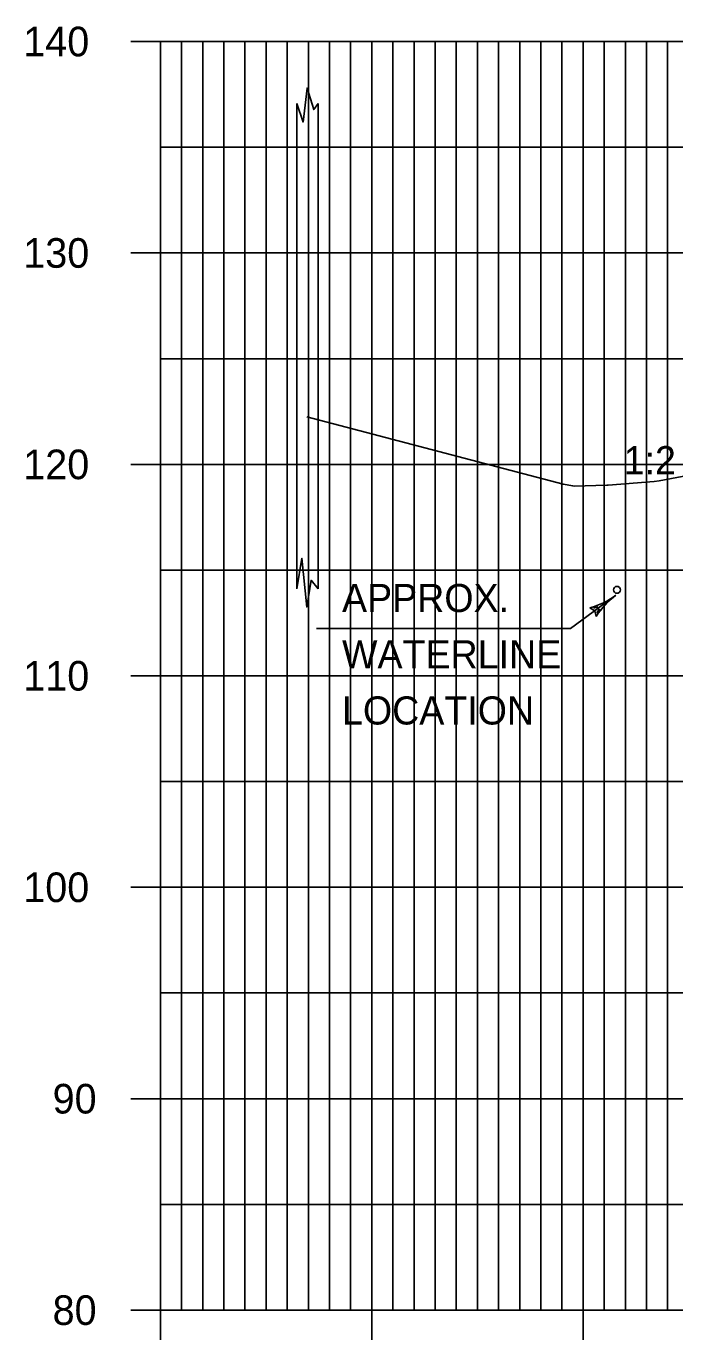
# Model space of a CAD drawing. Extents: x 1404462 to 1408550, y 556558 to 556768.
# Drawn here: x 1406113.7 to 1406144.4, y 556594.1 to 556656.2 of the extents above; entities that cross this region are included whole.
import ezdxf

# ---------------------------------------------------------------- set-up
doc = ezdxf.new("R2010")
doc.units = 0
for name, color, linetype in [('Default', 7, 'Continuous'), ('Level 31', 7, 'Continuous'), ('UP', 7, 'Continuous'), ('UW', 7, 'Continuous'), ('XAX_P', 7, 'Continuous'), ('XAXTIC_P', 7, 'Continuous'), ('XAXTXT_P_T', 7, 'Continuous'), ('XGL_P', 7, 'Continuous'), ('XSLOG', 7, 'Continuous')]:
    doc.layers.add(name, color=color, linetype=linetype)

# ---------------------------------------------------------------- blocks, each defined once
blk = doc.blocks.new('DIMARO')
at = {"layer": 'Default'}
for p, q in [((-1.032, 0.193), (-0.95, 0)), ((-1.032, -0.193), (-0.95, 0)), ((-0.934, 0.109), (-0.773, 0.041)), ((-0.934, -0.109), (-0.773, -0.041))]:
    blk.add_line(p, q, dxfattribs=at)
for centre, start, end in [((0, 2.855), 248.8091, 269.9962), ((0, -2.855), 90.0038, 111.1909)]:
    blk.add_arc(centre, 2.855, start, end, dxfattribs=at)

msp = doc.modelspace()

# ---------------------------------------------------------------- linework, layer by layer
at = {"layer": 'Level 31'}
for p, q in [((1406139.447, 556627.691), (1406141.595, 556629.261)), ((1406127.428, 556627.691), (1406139.447, 556627.691))]:
    msp.add_line(p, q, dxfattribs=at)
at = {"layer": 'UP'}
for p, q in [((1406126.498, 556629.561), (1406126.498, 556652.521)), ((1406127.498, 556629.561), (1406127.498, 556652.521))]:
    msp.add_line(p, q, dxfattribs=at)
for points in [[(1406126.498, 556652.521), (1406126.787, 556651.637), (1406126.978, 556653.249), (1406127.296, 556652.234), (1406127.498, 556652.521)], [(1406126.498, 556629.561), (1406126.736, 556631.008), (1406126.96, 556628.701), (1406127.164, 556629.972), (1406127.498, 556629.561)]]:
    msp.add_lwpolyline(points, dxfattribs=at)
at = {"layer": 'UW'}
msp.add_circle((1406141.638, 556629.518), 0.165, dxfattribs=at)
at = {"layer": 'XAX_P'}
for q in [(1406120.038, 556655.451), (1406260.038, 556595.451)]:
    msp.add_line((1406120.038, 556595.451), q, dxfattribs=at)
at = {"layer": 'XAXTIC_P'}
for p, q in [((1406118.638, 556655.451), (1406121.438, 556655.451)), ((1406118.638, 556645.451), (1406121.438, 556645.451)), ((1406118.638, 556635.451), (1406121.438, 556635.451)), ((1406118.638, 556625.451), (1406121.438, 556625.451)), ((1406118.638, 556615.451), (1406121.438, 556615.451)), ((1406118.638, 556605.451), (1406121.438, 556605.451)), ((1406120.038, 556594.051), (1406120.038, 556596.851)), ((1406130.038, 556594.051), (1406130.038, 556596.851)), ((1406140.038, 556594.051), (1406140.038, 556596.851)), ((1406118.638, 556595.451), (1406121.438, 556595.451))]:
    msp.add_line(p, q, dxfattribs=at)
at = {"layer": 'XGL_P'}
for p, q in [((1406120.038, 556655.451), (1406260.038, 556655.451)), ((1406120.038, 556595.451), (1406120.038, 556655.451)), ((1406121.038, 556595.451), (1406121.038, 556655.451)), ((1406122.038, 556595.451), (1406122.038, 556655.451)), ((1406123.038, 556595.451), (1406123.038, 556655.451)), ((1406124.038, 556595.451), (1406124.038, 556655.451)), ((1406125.038, 556595.451), (1406125.038, 556655.451)), ((1406126.038, 556595.451), (1406126.038, 556655.451)), ((1406127.038, 556595.451), (1406127.038, 556655.451)), ((1406128.038, 556595.451), (1406128.038, 556655.451)), ((1406129.038, 556595.451), (1406129.038, 556655.451)), ((1406130.038, 556595.451), (1406130.038, 556655.451)), ((1406131.038, 556595.451), (1406131.038, 556655.451)), ((1406132.038, 556595.451), (1406132.038, 556655.451)), ((1406133.038, 556595.451), (1406133.038, 556655.451)), ((1406134.038, 556595.451), (1406134.038, 556655.451)), ((1406135.038, 556595.451), (1406135.038, 556655.451)), ((1406136.038, 556595.451), (1406136.038, 556655.451)), ((1406137.038, 556595.451), (1406137.038, 556655.451)), ((1406138.038, 556595.451), (1406138.038, 556655.451)), ((1406139.038, 556595.451), (1406139.038, 556655.451)), ((1406140.038, 556595.451), (1406140.038, 556655.451)), ((1406141.038, 556595.451), (1406141.038, 556655.451)), ((1406142.038, 556595.451), (1406142.038, 556655.451)), ((1406143.038, 556595.451), (1406143.038, 556655.451)), ((1406144.038, 556595.451), (1406144.038, 556655.451)), ((1406120.038, 556650.451), (1406260.038, 556650.451)), ((1406120.038, 556645.451), (1406260.038, 556645.451)), ((1406120.038, 556640.451), (1406260.038, 556640.451)), ((1406120.038, 556635.451), (1406260.038, 556635.451)), ((1406120.038, 556630.451), (1406260.038, 556630.451)), ((1406120.038, 556625.451), (1406260.038, 556625.451)), ((1406120.038, 556620.451), (1406260.038, 556620.451)), ((1406120.038, 556615.451), (1406260.038, 556615.451)), ((1406120.038, 556610.451), (1406260.038, 556610.451)), ((1406120.038, 556605.451), (1406260.038, 556605.451)), ((1406120.038, 556600.451), (1406260.038, 556600.451)), ((1406120.038, 556595.451), (1406260.038, 556595.451))]:
    msp.add_line(p, q, dxfattribs=at)
at = {"layer": 'XSLOG'}
msp.add_lwpolyline([(1406126.972, 556637.694), (1406139.089, 556634.516), (1406139.549, 556634.431), (1406139.614, 556634.429), (1406141.169, 556634.471), (1406141.228, 556634.475), (1406143.408, 556634.645), (1406143.646, 556634.676), (1406145.9, 556635.1), (1406147.81, 556635.094), (1406157.152, 556635.079), (1406163.148, 556626.498), (1406168.431, 556619.807), (1406169.833, 556619.657), (1406171.698, 556620.387), (1406179.528, 556622.125), (1406185.166, 556622.241), (1406186.84, 556622.163), (1406191.533, 556621.461), (1406198.155, 556620.963)], dxfattribs=at)

# ---------------------------------------------------------------- block references
at = {"layer": 'Level 31', "xscale": 1.3028028580755988, "yscale": -1.3028028580755986, "rotation": 36.15721555718367}
msp.add_blockref('DIMARO', (1406141.595, 556629.261), dxfattribs=at)

# ---------------------------------------------------------------- texts
at = {"layer": 'Level 31'}
for s, p in [('1:2', (1406141.959, 556634.984)), ('APPROX. ', (1406128.631, 556628.467)), ('WATERLINE', (1406128.631, 556625.808)), ('LOCATION', (1406128.631, 556623.149))]:
    msp.add_text(s, height=1.3295, dxfattribs=at).set_placement(p)
at = {"layer": 'XAXTXT_P_T'}
for s, p in [('140', (1406113.545, 556654.751)), ('130', (1406113.545, 556644.751)), ('120', (1406113.545, 556634.751)), ('110', (1406113.545, 556624.751)), ('100', (1406113.545, 556614.751)), ('90', (1406114.934, 556604.751)), ('80', (1406114.934, 556594.751))]:
    msp.add_text(s, height=1.4, dxfattribs=at).set_placement(p)

doc.saveas('drawing.dxf')
